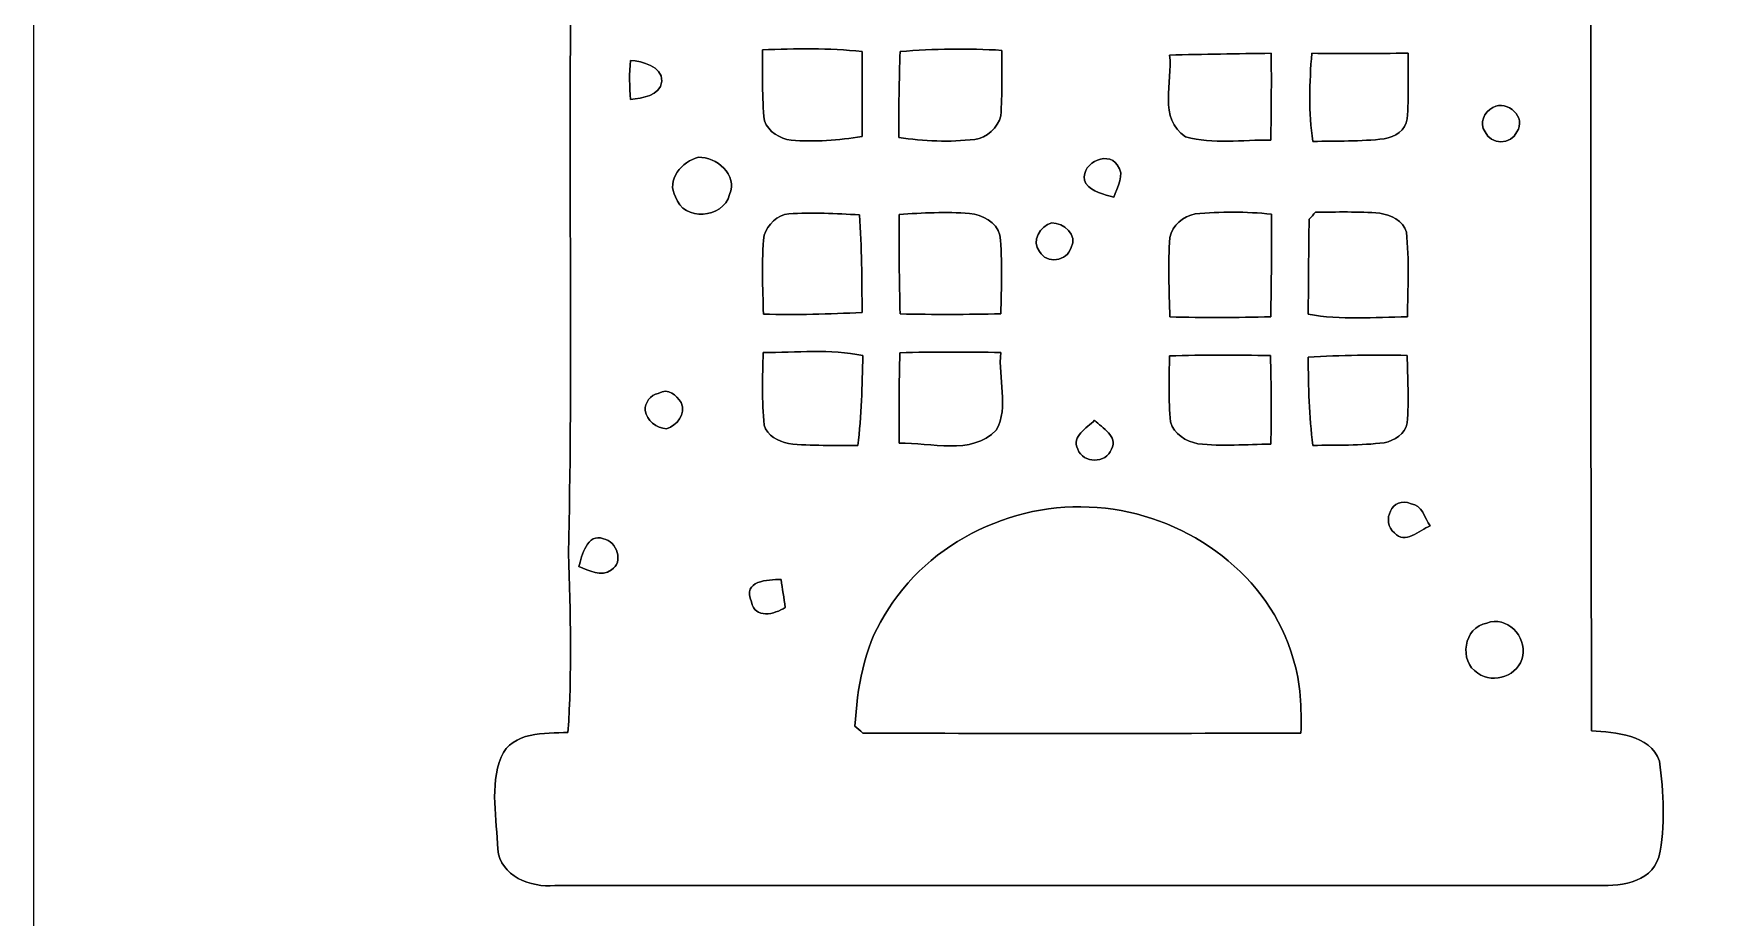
# Model space of a CAD drawing. Header units: centimetres. Extents: x -16.8 to 16.8, y -16.7 to 16.7.
# Drawn here: x -16.77 to 2.34, y -4.97 to 5.08 of the extents above; entities that cross this region are included whole.
import ezdxf

# ---------------------------------------------------------------- set-up
doc = ezdxf.new("R2010")
doc.units = ezdxf.units.CM
doc.header["$MEASUREMENT"] = 0
doc.layers.add('Layer 1', color=7, linetype='Continuous')

msp = doc.modelspace()

# ---------------------------------------------------------------- linework, layer by layer
at = {"layer": 'Layer 1', "color": 7}
for points, knots in [([(-16.77458, 16.66875), (-16.77458, 16.66875), (16.77458, 16.66875), (16.77458, 16.66875), (16.77458, 16.66875), (16.77458, 16.66875), (16.77458, -16.66875), (16.77458, -16.66875), (16.77458, -16.66875), (16.77458, -16.66875), (-16.77458, -16.66875), (-16.77458, -16.66875), (-16.77458, -16.66875), (-16.77458, -16.66875), (-16.77458, 16.66875), (-16.77458, 16.66875), (-16.77458, 16.66875), (-16.77458, 16.66875), (-16.77458, 16.66875), (-16.77458, 16.66875)], [0, 0, 0, 0, 0.16666667, 0.16666667, 0.16666667, 0.16666667, 0.33333333, 0.33333333, 0.33333333, 0.33333333, 0.5, 0.5, 0.5, 0.5, 0.66666667, 0.66666667, 0.66666667, 0.66666667, 1, 1, 1, 1]), ([(-5.19042, 15.84325), (-5.53473, 15.63441), (-5.80073, 15.32572), (-6.09918, 15.06044), (-6.09918, 15.06044), (-6.96278, 14.29032), (-7.77699, 13.46659), (-8.64553, 12.70176), (-8.64553, 12.70176), (-9.73384, 11.67342), (-10.8331, 10.65636), (-11.92636, 9.6333), (-11.92636, 9.6333), (-12.09216, 9.47949), (-12.26185, 9.31827), (-12.35569, 9.10907), (-12.35569, 9.10907), (-12.46223, 8.84132), (-12.37121, 8.52276), (-12.18283, 8.31356), (-12.18283, 8.31356), (-11.78243, 7.93221), (-11.19717, 8.1213), (-10.70257, 8.06909), (-10.70257, 8.06909), (-10.68352, 6.97301), (-10.66659, 5.87657), (-10.67153, 4.78014), (-10.67153, 4.78014), (-10.68246, 2.91112), (-10.64719, 1.0414), (-10.69305, -0.82691), (-10.69305, -0.82691), (-10.66765, -1.5053), (-10.65248, -2.18546), (-10.69799, -2.8635), (-10.69799, -2.8635), (-10.96716, -2.88114), (-11.32417, -2.84586), (-11.45963, -3.14537), (-11.45963, -3.14537), (-11.58946, -3.47345), (-11.50761, -3.85057), (-11.49526, -4.19312), (-11.49526, -4.19312), (-11.46951, -4.49615), (-11.11814, -4.63444), (-10.84933, -4.60481), (-10.84933, -4.60481), (-6.90915, -4.60234), (-2.96898, -4.60481), (0.9712, -4.6034), (0.9712, -4.6034), (1.23754, -4.61574), (1.60902, -4.59034), (1.70674, -4.28237), (1.70674, -4.28237), (1.78576, -3.92712), (1.76001, -3.54824), (1.7145, -3.19052), (1.7145, -3.19052), (1.60408, -2.88466), (1.21073, -2.8635), (0.94262, -2.84798), (0.94262, -2.84798), (0.93274, 0.79692), (0.92322, 4.44253), (0.94756, 8.08778), (0.94756, 8.08778), (1.33562, 8.08355), (1.72861, 8.02993), (2.11138, 8.122), (2.11138, 8.122), (2.47086, 8.23524), (2.69381, 8.63212), (2.61408, 8.9983), (2.61408, 8.9983), (2.59151, 9.20186), (2.4384, 9.35778), (2.30399, 9.49995), (2.30399, 9.49995), (1.55575, 10.19845), (0.79516, 10.88425), (0.05468, 11.59087), (0.05468, 11.59087), (-0.02223, 11.66848), (-0.12665, 11.7475), (-0.12277, 11.86886), (-0.12277, 11.86886), (-0.14288, 12.76315), (-0.10089, 13.65814), (-0.12982, 14.55208), (-0.12982, 14.55208), (-0.11218, 14.99729), (-0.50694, 15.44355), (-0.96873, 15.40051), (-0.96873, 15.40051), (-1.43545, 15.36065), (-2.05564, 15.55468), (-2.40418, 15.13981), (-2.40418, 15.13981), (-2.65571, 14.88087), (-2.62502, 14.49564), (-2.65818, 14.16579), (-2.65818, 14.16579), (-3.2572, 14.61805), (-3.76167, 15.18214), (-4.32717, 15.67392), (-4.32717, 15.67392), (-4.55013, 15.90111), (-4.89832, 15.95931), (-5.19042, 15.84325), (-5.19042, 15.84325), (-5.19042, 15.84325), (-5.19042, 15.84325), (-5.19042, 15.84325)], [0, 0, 0, 0, 0.03333333, 0.03333333, 0.03333333, 0.03333333, 0.06666667, 0.06666667, 0.06666667, 0.06666667, 0.1, 0.1, 0.1, 0.1, 0.13333333, 0.13333333, 0.13333333, 0.13333333, 0.16666667, 0.16666667, 0.16666667, 0.16666667, 0.2, 0.2, 0.2, 0.2, 0.23333333, 0.23333333, 0.23333333, 0.23333333, 0.26666667, 0.26666667, 0.26666667, 0.26666667, 0.3, 0.3, 0.3, 0.3, 0.33333333, 0.33333333, 0.33333333, 0.33333333, 0.36666667, 0.36666667, 0.36666667, 0.36666667, 0.4, 0.4, 0.4, 0.4, 0.43333333, 0.43333333, 0.43333333, 0.43333333, 0.46666667, 0.46666667, 0.46666667, 0.46666667, 0.5, 0.5, 0.5, 0.5, 0.53333333, 0.53333333, 0.53333333, 0.53333333, 0.56666667, 0.56666667, 0.56666667, 0.56666667, 0.6, 0.6, 0.6, 0.6, 0.63333333, 0.63333333, 0.63333333, 0.63333333, 0.66666667, 0.66666667, 0.66666667, 0.66666667, 0.7, 0.7, 0.7, 0.7, 0.73333333, 0.73333333, 0.73333333, 0.73333333, 0.76666667, 0.76666667, 0.76666667, 0.76666667, 0.8, 0.8, 0.8, 0.8, 0.83333333, 0.83333333, 0.83333333, 0.83333333, 0.86666667, 0.86666667, 0.86666667, 0.86666667, 0.9, 0.9, 0.9, 0.9, 0.93333333, 0.93333333, 0.93333333, 0.93333333, 1, 1, 1, 1]), ([(-9.9882, 4.77873), (-9.85308, 4.76462), (-9.62907, 4.72052), (-9.63048, 4.5406), (-9.63048, 4.5406), (-9.65094, 4.36845), (-9.85167, 4.3561), (-9.98538, 4.33211), (-9.98538, 4.33211), (-9.99949, 4.48063), (-10.0009, 4.63021), (-9.9882, 4.77873)], [0, 0, 0, 0, 0.25, 0.25, 0.25, 0.25, 0.5, 0.5, 0.5, 0.5, 1, 1, 1, 1]), ([(-8.48748, 4.89867), (-8.11001, 4.91173), (-7.73042, 4.9216), (-7.35436, 4.87821), (-7.35436, 4.87821), (-7.35295, 4.55612), (-7.3533, 4.23439), (-7.35401, 3.91195), (-7.35401, 3.91195), (-7.62071, 3.87068), (-7.89234, 3.84845), (-8.16187, 3.87068), (-8.16187, 3.87068), (-8.28887, 3.88832), (-8.41798, 3.96628), (-8.46455, 4.09011), (-8.46455, 4.09011), (-8.49277, 4.35892), (-8.48642, 4.62915), (-8.48748, 4.89867)], [0, 0, 0, 0, 0.16666667, 0.16666667, 0.16666667, 0.16666667, 0.33333333, 0.33333333, 0.33333333, 0.33333333, 0.5, 0.5, 0.5, 0.5, 0.66666667, 0.66666667, 0.66666667, 0.66666667, 1, 1, 1, 1]), ([(-6.92079, 4.87962), (-6.53627, 4.91102), (-6.14962, 4.91561), (-5.76404, 4.89268), (-5.76404, 4.89268), (-5.76545, 4.64467), (-5.75698, 4.39561), (-5.77638, 4.14796), (-5.77638, 4.14796), (-5.80884, 4.01249), (-5.93266, 3.89855), (-6.07166, 3.88056), (-6.07166, 3.88056), (-6.35882, 3.84528), (-6.65127, 3.85974), (-6.93702, 3.90278), (-6.93702, 3.90278), (-6.93596, 4.22875), (-6.93279, 4.55436), (-6.92079, 4.87962)], [0, 0, 0, 0, 0.16666667, 0.16666667, 0.16666667, 0.16666667, 0.33333333, 0.33333333, 0.33333333, 0.33333333, 0.5, 0.5, 0.5, 0.5, 0.66666667, 0.66666667, 0.66666667, 0.66666667, 1, 1, 1, 1]), ([(-3.85657, 4.83905), (-3.47169, 4.84787), (-3.0861, 4.85458), (-2.70087, 4.85916), (-2.70087, 4.85916), (-2.69875, 4.53037), (-2.69875, 4.20088), (-2.70686, 3.87174), (-2.70686, 3.87174), (-3.0286, 3.87632), (-3.36056, 3.82058), (-3.67489, 3.91089), (-3.67489, 3.91089), (-3.99239, 4.10951), (-3.8167, 4.53743), (-3.85657, 4.83905)], [0, 0, 0, 0, 0.2, 0.2, 0.2, 0.2, 0.4, 0.4, 0.4, 0.4, 0.6, 0.6, 0.6, 0.6, 1, 1, 1, 1]), ([(-2.24014, 4.85881), (-1.87501, 4.85775), (-1.50918, 4.85422), (-1.14371, 4.86163), (-1.14371, 4.86163), (-1.14441, 4.61222), (-1.13559, 4.3621), (-1.15499, 4.11268), (-1.15499, 4.11268), (-1.17263, 3.98462), (-1.29611, 3.90419), (-1.41605, 3.88691), (-1.41605, 3.88691), (-1.68487, 3.85516), (-1.95615, 3.86151), (-2.22638, 3.85692), (-2.22638, 3.85692), (-2.27859, 4.18712), (-2.26589, 4.52649), (-2.24014, 4.85881)], [0, 0, 0, 0, 0.16666667, 0.16666667, 0.16666667, 0.16666667, 0.33333333, 0.33333333, 0.33333333, 0.33333333, 0.5, 0.5, 0.5, 0.5, 0.66666667, 0.66666667, 0.66666667, 0.66666667, 1, 1, 1, 1]), ([(-0.18062, 4.24321), (-0.01094, 4.33317), (0.20638, 4.12679), (0.09137, 3.96699), (0.09137, 3.96699), (0.03422, 3.81353), (-0.21131, 3.81564), (-0.26811, 3.96663), (-0.26811, 3.96663), (-0.34008, 4.06612), (-0.2794, 4.19135), (-0.18062, 4.24321)], [0, 0, 0, 0, 0.25, 0.25, 0.25, 0.25, 0.5, 0.5, 0.5, 0.5, 1, 1, 1, 1]), ([(-9.2142, 3.677), (-9.01136, 3.68441), (-8.76547, 3.47698), (-8.85966, 3.25155), (-8.85966, 3.25155), (-8.93621, 2.97744), (-9.38318, 2.94181), (-9.4742, 3.22615), (-9.4742, 3.22615), (-9.58815, 3.41559), (-9.398, 3.63432), (-9.2142, 3.677)], [0, 0, 0, 0, 0.25, 0.25, 0.25, 0.25, 0.5, 0.5, 0.5, 0.5, 1, 1, 1, 1]), ([(-4.81048, 3.37855), (-4.90467, 3.5874), (-4.56777, 3.7659), (-4.45135, 3.58987), (-4.45135, 3.58987), (-4.35681, 3.47768), (-4.45841, 3.33728), (-4.49121, 3.22121), (-4.49121, 3.22121), (-4.60163, 3.25826), (-4.73463, 3.27978), (-4.81048, 3.37855)], [0, 0, 0, 0, 0.25, 0.25, 0.25, 0.25, 0.5, 0.5, 0.5, 0.5, 1, 1, 1, 1]), ([(-6.93279, 3.02648), (-6.66644, 3.04306), (-6.39868, 3.05999), (-6.13198, 3.03777), (-6.13198, 3.03777), (-5.98699, 3.02225), (-5.82295, 2.94428), (-5.78556, 2.79047), (-5.78556, 2.79047), (-5.75486, 2.49414), (-5.76968, 2.19498), (-5.77603, 1.89724), (-5.77603, 1.89724), (-6.15774, 1.88771), (-6.53944, 1.88701), (-6.92079, 1.89548), (-6.92079, 1.89548), (-6.93173, 2.27259), (-6.93314, 2.64971), (-6.93279, 3.02648)], [0, 0, 0, 0, 0.16666667, 0.16666667, 0.16666667, 0.16666667, 0.33333333, 0.33333333, 0.33333333, 0.33333333, 0.5, 0.5, 0.5, 0.5, 0.66666667, 0.66666667, 0.66666667, 0.66666667, 1, 1, 1, 1]), ([(-3.56553, 3.03212), (-3.27801, 3.06176), (-2.98662, 3.05823), (-2.69875, 3.03036), (-2.69875, 3.03036), (-2.69804, 2.64125), (-2.69769, 2.25178), (-2.70686, 1.86231), (-2.70686, 1.86231), (-3.08928, 1.85244), (-3.47169, 1.85173), (-3.85374, 1.8602), (-3.85374, 1.8602), (-3.86256, 2.16182), (-3.87562, 2.46415), (-3.85304, 2.76507), (-3.85304, 2.76507), (-3.82976, 2.90407), (-3.69746, 3.00355), (-3.56553, 3.03212)], [0, 0, 0, 0, 0.16666667, 0.16666667, 0.16666667, 0.16666667, 0.33333333, 0.33333333, 0.33333333, 0.33333333, 0.5, 0.5, 0.5, 0.5, 0.66666667, 0.66666667, 0.66666667, 0.66666667, 1, 1, 1, 1]), ([(-2.19639, 3.05259), (-1.95368, 3.05329), (-1.71027, 3.06035), (-1.46756, 3.0413), (-1.46756, 3.0413), (-1.34479, 3.01978), (-1.20015, 2.95698), (-1.16311, 2.82646), (-1.16311, 2.82646), (-1.13242, 2.50578), (-1.14547, 2.18299), (-1.15323, 1.86126), (-1.15323, 1.86126), (-1.52823, 1.8609), (-1.90994, 1.81857), (-2.28, 1.89336), (-2.28, 1.89336), (-2.27824, 2.25284), (-2.27577, 2.61232), (-2.26942, 2.97145), (-2.26942, 2.97145), (-2.24543, 2.99861), (-2.22074, 3.02577), (-2.19639, 3.05259)], [0, 0, 0, 0, 0.14285714, 0.14285714, 0.14285714, 0.14285714, 0.28571429, 0.28571429, 0.28571429, 0.28571429, 0.42857143, 0.42857143, 0.42857143, 0.42857143, 0.57142857, 0.57142857, 0.57142857, 0.57142857, 0.71428571, 0.71428571, 0.71428571, 0.71428571, 1, 1, 1, 1]), ([(-8.18833, 3.03389), (-7.92021, 3.05012), (-7.65104, 3.03636), (-7.38293, 3.0226), (-7.38293, 3.0226), (-7.35859, 2.65359), (-7.35401, 2.28318), (-7.35401, 1.91311), (-7.35401, 1.91311), (-7.7276, 1.89089), (-8.10189, 1.88348), (-8.47584, 1.89301), (-8.47584, 1.89301), (-8.48289, 2.19251), (-8.49771, 2.49273), (-8.46808, 2.79118), (-8.46808, 2.79118), (-8.42539, 2.90971), (-8.32026, 3.02472), (-8.18833, 3.03389)], [0, 0, 0, 0, 0.16666667, 0.16666667, 0.16666667, 0.16666667, 0.33333333, 0.33333333, 0.33333333, 0.33333333, 0.5, 0.5, 0.5, 0.5, 0.66666667, 0.66666667, 0.66666667, 0.66666667, 1, 1, 1, 1]), ([(-5.19677, 2.92947), (-5.0613, 2.93299), (-4.89726, 2.79259), (-4.97664, 2.65042), (-4.97664, 2.65042), (-5.01897, 2.49379), (-5.26062, 2.45921), (-5.33471, 2.60385), (-5.33471, 2.60385), (-5.43348, 2.72239), (-5.32977, 2.89736), (-5.19677, 2.92947)], [0, 0, 0, 0, 0.25, 0.25, 0.25, 0.25, 0.5, 0.5, 0.5, 0.5, 1, 1, 1, 1]), ([(-8.47866, 1.45521), (-8.10154, 1.45486), (-7.71596, 1.4986), (-7.34342, 1.42134), (-7.34342, 1.42134), (-7.35365, 1.07985), (-7.35894, 0.73695), (-7.40269, 0.39758), (-7.40269, 0.39758), (-7.66551, 0.40464), (-7.93009, 0.39088), (-8.19115, 0.42086), (-8.19115, 0.42086), (-8.30368, 0.44873), (-8.43562, 0.50871), (-8.46773, 0.63077), (-8.46773, 0.63077), (-8.49383, 0.90487), (-8.48642, 1.18039), (-8.47866, 1.45521)], [0, 0, 0, 0, 0.16666667, 0.16666667, 0.16666667, 0.16666667, 0.33333333, 0.33333333, 0.33333333, 0.33333333, 0.5, 0.5, 0.5, 0.5, 0.66666667, 0.66666667, 0.66666667, 0.66666667, 1, 1, 1, 1]), ([(-6.92432, 1.4538), (-6.54191, 1.46403), (-6.15915, 1.46473), (-5.77638, 1.45591), (-5.77638, 1.45591), (-5.80849, 1.17052), (-5.68043, 0.83503), (-5.82824, 0.57221), (-5.82824, 0.57221), (-6.11293, 0.28222), (-6.56872, 0.43321), (-6.93208, 0.42686), (-6.93208, 0.42686), (-6.93244, 0.76941), (-6.93385, 1.1116), (-6.92432, 1.4538)], [0, 0, 0, 0, 0.2, 0.2, 0.2, 0.2, 0.4, 0.4, 0.4, 0.4, 0.6, 0.6, 0.6, 0.6, 1, 1, 1, 1]), ([(-3.85727, 1.41852), (-3.47486, 1.42875), (-3.09174, 1.42946), (-2.70898, 1.42064), (-2.70898, 1.42064), (-2.70051, 1.0855), (-2.69875, 0.75001), (-2.70581, 0.41451), (-2.70581, 0.41451), (-2.98168, 0.41346), (-3.26002, 0.38453), (-3.53413, 0.4191), (-3.53413, 0.4191), (-3.66677, 0.44662), (-3.81106, 0.52564), (-3.84493, 0.66675), (-3.84493, 0.66675), (-3.87068, 0.91687), (-3.86151, 1.1684), (-3.85727, 1.41852)], [0, 0, 0, 0, 0.16666667, 0.16666667, 0.16666667, 0.16666667, 0.33333333, 0.33333333, 0.33333333, 0.33333333, 0.5, 0.5, 0.5, 0.5, 0.66666667, 0.66666667, 0.66666667, 0.66666667, 1, 1, 1, 1]), ([(-2.28283, 1.4037), (-1.90747, 1.42522), (-1.53106, 1.43298), (-1.15499, 1.42311), (-1.15499, 1.42311), (-1.149, 1.16734), (-1.13489, 0.91087), (-1.15358, 0.65546), (-1.15358, 0.65546), (-1.17581, 0.53058), (-1.3014, 0.45579), (-1.41605, 0.43039), (-1.41605, 0.43039), (-1.68487, 0.39688), (-1.95651, 0.40464), (-2.22638, 0.3997), (-2.22638, 0.3997), (-2.2733, 0.73201), (-2.27506, 1.06892), (-2.28283, 1.4037)], [0, 0, 0, 0, 0.16666667, 0.16666667, 0.16666667, 0.16666667, 0.33333333, 0.33333333, 0.33333333, 0.33333333, 0.5, 0.5, 0.5, 0.5, 0.66666667, 0.66666667, 0.66666667, 0.66666667, 1, 1, 1, 1]), ([(-9.67105, 0.99201), (-9.55393, 1.0608), (-9.46644, 0.96732), (-9.41105, 0.88618), (-9.41105, 0.88618), (-9.35602, 0.75318), (-9.45762, 0.62406), (-9.57756, 0.5902), (-9.57756, 0.5902), (-9.69257, 0.59725), (-9.80299, 0.68016), (-9.82098, 0.79692), (-9.82098, 0.79692), (-9.82663, 0.88653), (-9.75924, 0.97473), (-9.67105, 0.99201)], [0, 0, 0, 0, 0.2, 0.2, 0.2, 0.2, 0.4, 0.4, 0.4, 0.4, 0.6, 0.6, 0.6, 0.6, 1, 1, 1, 1]), ([(-4.90185, 0.35666), (-4.9784, 0.50553), (-4.79531, 0.5969), (-4.70958, 0.6858), (-4.70958, 0.6858), (-4.62386, 0.5969), (-4.44077, 0.50553), (-4.51732, 0.35666), (-4.51732, 0.35666), (-4.5787, 0.19085), (-4.84046, 0.19085), (-4.90185, 0.35666)], [0, 0, 0, 0, 0.25, 0.25, 0.25, 0.25, 0.5, 0.5, 0.5, 0.5, 1, 1, 1, 1]), ([(-1.29999, -0.59514), (-1.45486, -0.47096), (-1.32927, -0.16545), (-1.1109, -0.26494), (-1.1109, -0.26494), (-0.98637, -0.2734), (-0.95497, -0.42933), (-0.89464, -0.51611), (-0.89464, -0.51611), (-1.01565, -0.55986), (-1.1811, -0.73484), (-1.29999, -0.59514)], [0, 0, 0, 0, 0.25, 0.25, 0.25, 0.25, 0.5, 0.5, 0.5, 0.5, 1, 1, 1, 1]), ([(-7.10212, -1.53811), (-6.60153, -0.67839), (-5.5693, -0.19826), (-4.58717, -0.31574), (-4.58717, -0.31574), (-3.63326, -0.41839), (-2.71251, -1.08162), (-2.45322, -2.02847), (-2.45322, -2.02847), (-2.35973, -2.30011), (-2.35761, -2.58939), (-2.36291, -2.87338), (-2.36291, -2.87338), (-4.02414, -2.87479), (-5.68537, -2.87937), (-7.3466, -2.87091), (-7.3466, -2.87091), (-7.37623, -2.8448), (-7.40586, -2.81905), (-7.43514, -2.79365), (-7.43514, -2.79365), (-7.40763, -2.35973), (-7.33813, -1.9117), (-7.10212, -1.53811)], [0, 0, 0, 0, 0.14285714, 0.14285714, 0.14285714, 0.14285714, 0.28571429, 0.28571429, 0.28571429, 0.28571429, 0.42857143, 0.42857143, 0.42857143, 0.42857143, 0.57142857, 0.57142857, 0.57142857, 0.57142857, 0.71428571, 0.71428571, 0.71428571, 0.71428571, 1, 1, 1, 1]), ([(-10.57275, -0.97684), (-10.54453, -0.85937), (-10.47962, -0.58949), (-10.29511, -0.66287), (-10.29511, -0.66287), (-10.13848, -0.69109), (-10.06263, -0.92851), (-10.20445, -1.01529), (-10.20445, -1.01529), (-10.32051, -1.10278), (-10.45845, -1.02129), (-10.57275, -0.97684)], [0, 0, 0, 0, 0.25, 0.25, 0.25, 0.25, 0.5, 0.5, 0.5, 0.5, 1, 1, 1, 1]), ([(-8.61166, -1.38042), (-8.71749, -1.13312), (-8.42751, -1.12713), (-8.27476, -1.12571), (-8.27476, -1.12571), (-8.25818, -1.23155), (-8.24371, -1.33597), (-8.22713, -1.44357), (-8.22713, -1.44357), (-8.34954, -1.52224), (-8.5725, -1.57798), (-8.61166, -1.38042)], [0, 0, 0, 0, 0.25, 0.25, 0.25, 0.25, 0.5, 0.5, 0.5, 0.5, 1, 1, 1, 1]), ([(-0.24941, -1.62101), (-0.02187, -1.53353), (0.20249, -1.77094), (0.16051, -1.9939), (0.16051, -1.9939), (0.11536, -2.21686), (-0.16969, -2.32198), (-0.35313, -2.18969), (-0.35313, -2.18969), (-0.57256, -2.05564), (-0.51118, -1.66299), (-0.24941, -1.62101)], [0, 0, 0, 0, 0.25, 0.25, 0.25, 0.25, 0.5, 0.5, 0.5, 0.5, 1, 1, 1, 1])]:
    msp.add_open_spline(points, degree=3, knots=knots, dxfattribs=at)
at = {"layer": 'Layer 1', "color": 49}
for points, knots in [([(-5.19042, 15.84325), (-4.89832, 15.95931), (-4.55013, 15.90111), (-4.32717, 15.67392), (-4.32717, 15.67392), (-3.76167, 15.18214), (-3.2572, 14.61805), (-2.65818, 14.16579), (-2.65818, 14.16579), (-2.62502, 14.49564), (-2.65571, 14.88087), (-2.40418, 15.13981), (-2.40418, 15.13981), (-2.05564, 15.55468), (-1.43545, 15.36065), (-0.96873, 15.40051), (-0.96873, 15.40051), (-0.50694, 15.44355), (-0.11218, 14.99729), (-0.12982, 14.55208), (-0.12982, 14.55208), (-0.10089, 13.65814), (-0.14288, 12.76315), (-0.12277, 11.86886), (-0.12277, 11.86886), (-0.12665, 11.7475), (-0.02223, 11.66848), (0.05468, 11.59087), (0.05468, 11.59087), (0.79516, 10.88425), (1.55575, 10.19845), (2.30399, 9.49995), (2.30399, 9.49995), (2.4384, 9.35778), (2.59151, 9.20186), (2.61408, 8.9983), (2.61408, 8.9983), (2.69381, 8.63212), (2.47086, 8.23524), (2.11138, 8.122), (2.11138, 8.122), (1.72861, 8.02993), (1.33562, 8.08355), (0.94756, 8.08778), (0.94756, 8.08778), (0.92322, 4.44253), (0.93274, 0.79692), (0.94262, -2.84798), (0.94262, -2.84798), (1.21073, -2.8635), (1.60408, -2.88466), (1.7145, -3.19052), (1.7145, -3.19052), (1.76001, -3.54824), (1.78576, -3.92712), (1.70674, -4.28237), (1.70674, -4.28237), (1.60902, -4.59034), (1.23754, -4.61574), (0.9712, -4.6034), (0.9712, -4.6034), (-2.96898, -4.60481), (-6.90915, -4.60234), (-10.84933, -4.60481), (-10.84933, -4.60481), (-11.11814, -4.63444), (-11.46951, -4.49615), (-11.49526, -4.19312), (-11.49526, -4.19312), (-11.50761, -3.85057), (-11.58946, -3.47345), (-11.45963, -3.14537), (-11.45963, -3.14537), (-11.32417, -2.84586), (-10.96716, -2.88114), (-10.69799, -2.8635), (-10.69799, -2.8635), (-10.65248, -2.18546), (-10.66765, -1.5053), (-10.69305, -0.82691), (-10.69305, -0.82691), (-10.64719, 1.0414), (-10.68246, 2.91112), (-10.67153, 4.78014), (-10.67153, 4.78014), (-10.66659, 5.87657), (-10.68352, 6.97301), (-10.70257, 8.06909), (-10.70257, 8.06909), (-11.19717, 8.1213), (-11.78243, 7.93221), (-12.18283, 8.31356), (-12.18283, 8.31356), (-12.37121, 8.52276), (-12.46223, 8.84132), (-12.35569, 9.10907), (-12.35569, 9.10907), (-12.26185, 9.31827), (-12.09216, 9.47949), (-11.92636, 9.6333), (-11.92636, 9.6333), (-10.8331, 10.65636), (-9.73384, 11.67342), (-8.64553, 12.70176), (-8.64553, 12.70176), (-7.77699, 13.46659), (-6.96278, 14.29032), (-6.09918, 15.06044), (-6.09918, 15.06044), (-5.80073, 15.32572), (-5.53473, 15.63441), (-5.19042, 15.84325), (-5.19042, 15.84325), (-5.19042, 15.84325), (-5.19042, 15.84325), (-5.19042, 15.84325)], [0, 0, 0, 0, 0.03333333, 0.03333333, 0.03333333, 0.03333333, 0.06666667, 0.06666667, 0.06666667, 0.06666667, 0.1, 0.1, 0.1, 0.1, 0.13333333, 0.13333333, 0.13333333, 0.13333333, 0.16666667, 0.16666667, 0.16666667, 0.16666667, 0.2, 0.2, 0.2, 0.2, 0.23333333, 0.23333333, 0.23333333, 0.23333333, 0.26666667, 0.26666667, 0.26666667, 0.26666667, 0.3, 0.3, 0.3, 0.3, 0.33333333, 0.33333333, 0.33333333, 0.33333333, 0.36666667, 0.36666667, 0.36666667, 0.36666667, 0.4, 0.4, 0.4, 0.4, 0.43333333, 0.43333333, 0.43333333, 0.43333333, 0.46666667, 0.46666667, 0.46666667, 0.46666667, 0.5, 0.5, 0.5, 0.5, 0.53333333, 0.53333333, 0.53333333, 0.53333333, 0.56666667, 0.56666667, 0.56666667, 0.56666667, 0.6, 0.6, 0.6, 0.6, 0.63333333, 0.63333333, 0.63333333, 0.63333333, 0.66666667, 0.66666667, 0.66666667, 0.66666667, 0.7, 0.7, 0.7, 0.7, 0.73333333, 0.73333333, 0.73333333, 0.73333333, 0.76666667, 0.76666667, 0.76666667, 0.76666667, 0.8, 0.8, 0.8, 0.8, 0.83333333, 0.83333333, 0.83333333, 0.83333333, 0.86666667, 0.86666667, 0.86666667, 0.86666667, 0.9, 0.9, 0.9, 0.9, 0.93333333, 0.93333333, 0.93333333, 0.93333333, 1, 1, 1, 1]), ([(-9.9882, 4.77873), (-10.0009, 4.63021), (-9.99949, 4.48063), (-9.98538, 4.33211), (-9.98538, 4.33211), (-9.85167, 4.3561), (-9.65094, 4.36845), (-9.63048, 4.5406), (-9.63048, 4.5406), (-9.62907, 4.72052), (-9.85308, 4.76462), (-9.9882, 4.77873), (-9.9882, 4.77873), (-9.9882, 4.77873), (-9.9882, 4.77873), (-9.9882, 4.77873)], [0, 0, 0, 0, 0.2, 0.2, 0.2, 0.2, 0.4, 0.4, 0.4, 0.4, 0.6, 0.6, 0.6, 0.6, 1, 1, 1, 1]), ([(-8.48748, 4.89867), (-8.48642, 4.62915), (-8.49277, 4.35892), (-8.46455, 4.09011), (-8.46455, 4.09011), (-8.41798, 3.96628), (-8.28887, 3.88832), (-8.16187, 3.87068), (-8.16187, 3.87068), (-7.89234, 3.84845), (-7.62071, 3.87068), (-7.35401, 3.91195), (-7.35401, 3.91195), (-7.3533, 4.23439), (-7.35295, 4.55612), (-7.35436, 4.87821), (-7.35436, 4.87821), (-7.73042, 4.9216), (-8.11001, 4.91173), (-8.48748, 4.89867), (-8.48748, 4.89867), (-8.48748, 4.89867), (-8.48748, 4.89867), (-8.48748, 4.89867)], [0, 0, 0, 0, 0.14285714, 0.14285714, 0.14285714, 0.14285714, 0.28571429, 0.28571429, 0.28571429, 0.28571429, 0.42857143, 0.42857143, 0.42857143, 0.42857143, 0.57142857, 0.57142857, 0.57142857, 0.57142857, 0.71428571, 0.71428571, 0.71428571, 0.71428571, 1, 1, 1, 1]), ([(-6.92079, 4.87962), (-6.93279, 4.55436), (-6.93596, 4.22875), (-6.93702, 3.90278), (-6.93702, 3.90278), (-6.65127, 3.85974), (-6.35882, 3.84528), (-6.07166, 3.88056), (-6.07166, 3.88056), (-5.93266, 3.89855), (-5.80884, 4.01249), (-5.77638, 4.14796), (-5.77638, 4.14796), (-5.75698, 4.39561), (-5.76545, 4.64467), (-5.76404, 4.89268), (-5.76404, 4.89268), (-6.14962, 4.91561), (-6.53627, 4.91102), (-6.92079, 4.87962), (-6.92079, 4.87962), (-6.92079, 4.87962), (-6.92079, 4.87962), (-6.92079, 4.87962)], [0, 0, 0, 0, 0.14285714, 0.14285714, 0.14285714, 0.14285714, 0.28571429, 0.28571429, 0.28571429, 0.28571429, 0.42857143, 0.42857143, 0.42857143, 0.42857143, 0.57142857, 0.57142857, 0.57142857, 0.57142857, 0.71428571, 0.71428571, 0.71428571, 0.71428571, 1, 1, 1, 1]), ([(-3.85657, 4.83905), (-3.8167, 4.53743), (-3.99239, 4.10951), (-3.67489, 3.91089), (-3.67489, 3.91089), (-3.36056, 3.82058), (-3.0286, 3.87632), (-2.70686, 3.87174), (-2.70686, 3.87174), (-2.69875, 4.20088), (-2.69875, 4.53037), (-2.70087, 4.85916), (-2.70087, 4.85916), (-3.0861, 4.85458), (-3.47169, 4.84787), (-3.85657, 4.83905), (-3.85657, 4.83905), (-3.85657, 4.83905), (-3.85657, 4.83905), (-3.85657, 4.83905)], [0, 0, 0, 0, 0.16666667, 0.16666667, 0.16666667, 0.16666667, 0.33333333, 0.33333333, 0.33333333, 0.33333333, 0.5, 0.5, 0.5, 0.5, 0.66666667, 0.66666667, 0.66666667, 0.66666667, 1, 1, 1, 1]), ([(-2.24014, 4.85881), (-2.26589, 4.52649), (-2.27859, 4.18712), (-2.22638, 3.85692), (-2.22638, 3.85692), (-1.95615, 3.86151), (-1.68487, 3.85516), (-1.41605, 3.88691), (-1.41605, 3.88691), (-1.29611, 3.90419), (-1.17263, 3.98462), (-1.15499, 4.11268), (-1.15499, 4.11268), (-1.13559, 4.3621), (-1.14441, 4.61222), (-1.14371, 4.86163), (-1.14371, 4.86163), (-1.50918, 4.85422), (-1.87501, 4.85775), (-2.24014, 4.85881), (-2.24014, 4.85881), (-2.24014, 4.85881), (-2.24014, 4.85881), (-2.24014, 4.85881)], [0, 0, 0, 0, 0.14285714, 0.14285714, 0.14285714, 0.14285714, 0.28571429, 0.28571429, 0.28571429, 0.28571429, 0.42857143, 0.42857143, 0.42857143, 0.42857143, 0.57142857, 0.57142857, 0.57142857, 0.57142857, 0.71428571, 0.71428571, 0.71428571, 0.71428571, 1, 1, 1, 1]), ([(-0.18062, 4.24321), (-0.2794, 4.19135), (-0.34008, 4.06612), (-0.26811, 3.96663), (-0.26811, 3.96663), (-0.21131, 3.81564), (0.03422, 3.81353), (0.09137, 3.96699), (0.09137, 3.96699), (0.20638, 4.12679), (-0.01094, 4.33317), (-0.18062, 4.24321), (-0.18062, 4.24321), (-0.18062, 4.24321), (-0.18062, 4.24321), (-0.18062, 4.24321)], [0, 0, 0, 0, 0.2, 0.2, 0.2, 0.2, 0.4, 0.4, 0.4, 0.4, 0.6, 0.6, 0.6, 0.6, 1, 1, 1, 1]), ([(-9.2142, 3.677), (-9.398, 3.63432), (-9.58815, 3.41559), (-9.4742, 3.22615), (-9.4742, 3.22615), (-9.38318, 2.94181), (-8.93621, 2.97744), (-8.85966, 3.25155), (-8.85966, 3.25155), (-8.76547, 3.47698), (-9.01136, 3.68441), (-9.2142, 3.677), (-9.2142, 3.677), (-9.2142, 3.677), (-9.2142, 3.677), (-9.2142, 3.677)], [0, 0, 0, 0, 0.2, 0.2, 0.2, 0.2, 0.4, 0.4, 0.4, 0.4, 0.6, 0.6, 0.6, 0.6, 1, 1, 1, 1]), ([(-4.81048, 3.37855), (-4.73463, 3.27978), (-4.60163, 3.25826), (-4.49121, 3.22121), (-4.49121, 3.22121), (-4.45841, 3.33728), (-4.35681, 3.47768), (-4.45135, 3.58987), (-4.45135, 3.58987), (-4.56777, 3.7659), (-4.90467, 3.5874), (-4.81048, 3.37855), (-4.81048, 3.37855), (-4.81048, 3.37855), (-4.81048, 3.37855), (-4.81048, 3.37855)], [0, 0, 0, 0, 0.2, 0.2, 0.2, 0.2, 0.4, 0.4, 0.4, 0.4, 0.6, 0.6, 0.6, 0.6, 1, 1, 1, 1]), ([(-6.93279, 3.02648), (-6.93314, 2.64971), (-6.93173, 2.27259), (-6.92079, 1.89548), (-6.92079, 1.89548), (-6.53944, 1.88701), (-6.15774, 1.88771), (-5.77603, 1.89724), (-5.77603, 1.89724), (-5.76968, 2.19498), (-5.75486, 2.49414), (-5.78556, 2.79047), (-5.78556, 2.79047), (-5.82295, 2.94428), (-5.98699, 3.02225), (-6.13198, 3.03777), (-6.13198, 3.03777), (-6.39868, 3.05999), (-6.66644, 3.04306), (-6.93279, 3.02648), (-6.93279, 3.02648), (-6.93279, 3.02648), (-6.93279, 3.02648), (-6.93279, 3.02648)], [0, 0, 0, 0, 0.14285714, 0.14285714, 0.14285714, 0.14285714, 0.28571429, 0.28571429, 0.28571429, 0.28571429, 0.42857143, 0.42857143, 0.42857143, 0.42857143, 0.57142857, 0.57142857, 0.57142857, 0.57142857, 0.71428571, 0.71428571, 0.71428571, 0.71428571, 1, 1, 1, 1]), ([(-3.56553, 3.03212), (-3.69746, 3.00355), (-3.82976, 2.90407), (-3.85304, 2.76507), (-3.85304, 2.76507), (-3.87562, 2.46415), (-3.86256, 2.16182), (-3.85374, 1.8602), (-3.85374, 1.8602), (-3.47169, 1.85173), (-3.08928, 1.85244), (-2.70686, 1.86231), (-2.70686, 1.86231), (-2.69769, 2.25178), (-2.69804, 2.64125), (-2.69875, 3.03036), (-2.69875, 3.03036), (-2.98662, 3.05823), (-3.27801, 3.06176), (-3.56553, 3.03212), (-3.56553, 3.03212), (-3.56553, 3.03212), (-3.56553, 3.03212), (-3.56553, 3.03212)], [0, 0, 0, 0, 0.14285714, 0.14285714, 0.14285714, 0.14285714, 0.28571429, 0.28571429, 0.28571429, 0.28571429, 0.42857143, 0.42857143, 0.42857143, 0.42857143, 0.57142857, 0.57142857, 0.57142857, 0.57142857, 0.71428571, 0.71428571, 0.71428571, 0.71428571, 1, 1, 1, 1]), ([(-2.19639, 3.05259), (-2.22074, 3.02577), (-2.24543, 2.99861), (-2.26942, 2.97145), (-2.26942, 2.97145), (-2.27577, 2.61232), (-2.27824, 2.25284), (-2.28, 1.89336), (-2.28, 1.89336), (-1.90994, 1.81857), (-1.52823, 1.8609), (-1.15323, 1.86126), (-1.15323, 1.86126), (-1.14547, 2.18299), (-1.13242, 2.50578), (-1.16311, 2.82646), (-1.16311, 2.82646), (-1.20015, 2.95698), (-1.34479, 3.01978), (-1.46756, 3.0413), (-1.46756, 3.0413), (-1.71027, 3.06035), (-1.95368, 3.05329), (-2.19639, 3.05259), (-2.19639, 3.05259), (-2.19639, 3.05259), (-2.19639, 3.05259), (-2.19639, 3.05259)], [0, 0, 0, 0, 0.125, 0.125, 0.125, 0.125, 0.25, 0.25, 0.25, 0.25, 0.375, 0.375, 0.375, 0.375, 0.5, 0.5, 0.5, 0.5, 0.625, 0.625, 0.625, 0.625, 0.75, 0.75, 0.75, 0.75, 1, 1, 1, 1]), ([(-8.18833, 3.03389), (-8.32026, 3.02472), (-8.42539, 2.90971), (-8.46808, 2.79118), (-8.46808, 2.79118), (-8.49771, 2.49273), (-8.48289, 2.19251), (-8.47584, 1.89301), (-8.47584, 1.89301), (-8.10189, 1.88348), (-7.7276, 1.89089), (-7.35401, 1.91311), (-7.35401, 1.91311), (-7.35401, 2.28318), (-7.35859, 2.65359), (-7.38293, 3.0226), (-7.38293, 3.0226), (-7.65104, 3.03636), (-7.92021, 3.05012), (-8.18833, 3.03389), (-8.18833, 3.03389), (-8.18833, 3.03389), (-8.18833, 3.03389), (-8.18833, 3.03389)], [0, 0, 0, 0, 0.14285714, 0.14285714, 0.14285714, 0.14285714, 0.28571429, 0.28571429, 0.28571429, 0.28571429, 0.42857143, 0.42857143, 0.42857143, 0.42857143, 0.57142857, 0.57142857, 0.57142857, 0.57142857, 0.71428571, 0.71428571, 0.71428571, 0.71428571, 1, 1, 1, 1]), ([(-5.19677, 2.92947), (-5.32977, 2.89736), (-5.43348, 2.72239), (-5.33471, 2.60385), (-5.33471, 2.60385), (-5.26062, 2.45921), (-5.01897, 2.49379), (-4.97664, 2.65042), (-4.97664, 2.65042), (-4.89726, 2.79259), (-5.0613, 2.93299), (-5.19677, 2.92947), (-5.19677, 2.92947), (-5.19677, 2.92947), (-5.19677, 2.92947), (-5.19677, 2.92947)], [0, 0, 0, 0, 0.2, 0.2, 0.2, 0.2, 0.4, 0.4, 0.4, 0.4, 0.6, 0.6, 0.6, 0.6, 1, 1, 1, 1]), ([(-8.47866, 1.45521), (-8.48642, 1.18039), (-8.49383, 0.90487), (-8.46773, 0.63077), (-8.46773, 0.63077), (-8.43562, 0.50871), (-8.30368, 0.44873), (-8.19115, 0.42086), (-8.19115, 0.42086), (-7.93009, 0.39088), (-7.66551, 0.40464), (-7.40269, 0.39758), (-7.40269, 0.39758), (-7.35894, 0.73695), (-7.35365, 1.07985), (-7.34342, 1.42134), (-7.34342, 1.42134), (-7.71596, 1.4986), (-8.10154, 1.45486), (-8.47866, 1.45521), (-8.47866, 1.45521), (-8.47866, 1.45521), (-8.47866, 1.45521), (-8.47866, 1.45521)], [0, 0, 0, 0, 0.14285714, 0.14285714, 0.14285714, 0.14285714, 0.28571429, 0.28571429, 0.28571429, 0.28571429, 0.42857143, 0.42857143, 0.42857143, 0.42857143, 0.57142857, 0.57142857, 0.57142857, 0.57142857, 0.71428571, 0.71428571, 0.71428571, 0.71428571, 1, 1, 1, 1]), ([(-6.92432, 1.4538), (-6.93385, 1.1116), (-6.93244, 0.76941), (-6.93208, 0.42686), (-6.93208, 0.42686), (-6.56872, 0.43321), (-6.11293, 0.28222), (-5.82824, 0.57221), (-5.82824, 0.57221), (-5.68043, 0.83503), (-5.80849, 1.17052), (-5.77638, 1.45591), (-5.77638, 1.45591), (-6.15915, 1.46473), (-6.54191, 1.46403), (-6.92432, 1.4538), (-6.92432, 1.4538), (-6.92432, 1.4538), (-6.92432, 1.4538), (-6.92432, 1.4538)], [0, 0, 0, 0, 0.16666667, 0.16666667, 0.16666667, 0.16666667, 0.33333333, 0.33333333, 0.33333333, 0.33333333, 0.5, 0.5, 0.5, 0.5, 0.66666667, 0.66666667, 0.66666667, 0.66666667, 1, 1, 1, 1]), ([(-3.85727, 1.41852), (-3.86151, 1.1684), (-3.87068, 0.91687), (-3.84493, 0.66675), (-3.84493, 0.66675), (-3.81106, 0.52564), (-3.66677, 0.44662), (-3.53413, 0.4191), (-3.53413, 0.4191), (-3.26002, 0.38453), (-2.98168, 0.41346), (-2.70581, 0.41451), (-2.70581, 0.41451), (-2.69875, 0.75001), (-2.70051, 1.0855), (-2.70898, 1.42064), (-2.70898, 1.42064), (-3.09174, 1.42946), (-3.47486, 1.42875), (-3.85727, 1.41852), (-3.85727, 1.41852), (-3.85727, 1.41852), (-3.85727, 1.41852), (-3.85727, 1.41852)], [0, 0, 0, 0, 0.14285714, 0.14285714, 0.14285714, 0.14285714, 0.28571429, 0.28571429, 0.28571429, 0.28571429, 0.42857143, 0.42857143, 0.42857143, 0.42857143, 0.57142857, 0.57142857, 0.57142857, 0.57142857, 0.71428571, 0.71428571, 0.71428571, 0.71428571, 1, 1, 1, 1]), ([(-2.28283, 1.4037), (-2.27506, 1.06892), (-2.2733, 0.73201), (-2.22638, 0.3997), (-2.22638, 0.3997), (-1.95651, 0.40464), (-1.68487, 0.39688), (-1.41605, 0.43039), (-1.41605, 0.43039), (-1.3014, 0.45579), (-1.17581, 0.53058), (-1.15358, 0.65546), (-1.15358, 0.65546), (-1.13489, 0.91087), (-1.149, 1.16734), (-1.15499, 1.42311), (-1.15499, 1.42311), (-1.53106, 1.43298), (-1.90747, 1.42522), (-2.28283, 1.4037), (-2.28283, 1.4037), (-2.28283, 1.4037), (-2.28283, 1.4037), (-2.28283, 1.4037)], [0, 0, 0, 0, 0.14285714, 0.14285714, 0.14285714, 0.14285714, 0.28571429, 0.28571429, 0.28571429, 0.28571429, 0.42857143, 0.42857143, 0.42857143, 0.42857143, 0.57142857, 0.57142857, 0.57142857, 0.57142857, 0.71428571, 0.71428571, 0.71428571, 0.71428571, 1, 1, 1, 1]), ([(-9.67105, 0.99201), (-9.75924, 0.97473), (-9.82663, 0.88653), (-9.82098, 0.79692), (-9.82098, 0.79692), (-9.80299, 0.68016), (-9.69257, 0.59725), (-9.57756, 0.5902), (-9.57756, 0.5902), (-9.45762, 0.62406), (-9.35602, 0.75318), (-9.41105, 0.88618), (-9.41105, 0.88618), (-9.46644, 0.96732), (-9.55393, 1.0608), (-9.67105, 0.99201), (-9.67105, 0.99201), (-9.67105, 0.99201), (-9.67105, 0.99201), (-9.67105, 0.99201)], [0, 0, 0, 0, 0.16666667, 0.16666667, 0.16666667, 0.16666667, 0.33333333, 0.33333333, 0.33333333, 0.33333333, 0.5, 0.5, 0.5, 0.5, 0.66666667, 0.66666667, 0.66666667, 0.66666667, 1, 1, 1, 1]), ([(-4.90185, 0.35666), (-4.84046, 0.19085), (-4.5787, 0.19085), (-4.51732, 0.35666), (-4.51732, 0.35666), (-4.44077, 0.50553), (-4.62386, 0.5969), (-4.70958, 0.6858), (-4.70958, 0.6858), (-4.79531, 0.5969), (-4.9784, 0.50553), (-4.90185, 0.35666), (-4.90185, 0.35666), (-4.90185, 0.35666), (-4.90185, 0.35666), (-4.90185, 0.35666)], [0, 0, 0, 0, 0.2, 0.2, 0.2, 0.2, 0.4, 0.4, 0.4, 0.4, 0.6, 0.6, 0.6, 0.6, 1, 1, 1, 1]), ([(-1.29999, -0.59514), (-1.1811, -0.73484), (-1.01565, -0.55986), (-0.89464, -0.51611), (-0.89464, -0.51611), (-0.95497, -0.42933), (-0.98637, -0.2734), (-1.1109, -0.26494), (-1.1109, -0.26494), (-1.32927, -0.16545), (-1.45486, -0.47096), (-1.29999, -0.59514), (-1.29999, -0.59514), (-1.29999, -0.59514), (-1.29999, -0.59514), (-1.29999, -0.59514)], [0, 0, 0, 0, 0.2, 0.2, 0.2, 0.2, 0.4, 0.4, 0.4, 0.4, 0.6, 0.6, 0.6, 0.6, 1, 1, 1, 1]), ([(-7.10212, -1.53811), (-7.33813, -1.9117), (-7.40763, -2.35973), (-7.43514, -2.79365), (-7.43514, -2.79365), (-7.40586, -2.81905), (-7.37623, -2.8448), (-7.3466, -2.87091), (-7.3466, -2.87091), (-5.68537, -2.87937), (-4.02414, -2.87479), (-2.36291, -2.87338), (-2.36291, -2.87338), (-2.35761, -2.58939), (-2.35973, -2.30011), (-2.45322, -2.02847), (-2.45322, -2.02847), (-2.71251, -1.08162), (-3.63326, -0.41839), (-4.58717, -0.31574), (-4.58717, -0.31574), (-5.5693, -0.19826), (-6.60153, -0.67839), (-7.10212, -1.53811), (-7.10212, -1.53811), (-7.10212, -1.53811), (-7.10212, -1.53811), (-7.10212, -1.53811)], [0, 0, 0, 0, 0.125, 0.125, 0.125, 0.125, 0.25, 0.25, 0.25, 0.25, 0.375, 0.375, 0.375, 0.375, 0.5, 0.5, 0.5, 0.5, 0.625, 0.625, 0.625, 0.625, 0.75, 0.75, 0.75, 0.75, 1, 1, 1, 1]), ([(-10.57275, -0.97684), (-10.45845, -1.02129), (-10.32051, -1.10278), (-10.20445, -1.01529), (-10.20445, -1.01529), (-10.06263, -0.92851), (-10.13848, -0.69109), (-10.29511, -0.66287), (-10.29511, -0.66287), (-10.47962, -0.58949), (-10.54453, -0.85937), (-10.57275, -0.97684), (-10.57275, -0.97684), (-10.57275, -0.97684), (-10.57275, -0.97684), (-10.57275, -0.97684)], [0, 0, 0, 0, 0.2, 0.2, 0.2, 0.2, 0.4, 0.4, 0.4, 0.4, 0.6, 0.6, 0.6, 0.6, 1, 1, 1, 1]), ([(-8.61166, -1.38042), (-8.5725, -1.57798), (-8.34954, -1.52224), (-8.22713, -1.44357), (-8.22713, -1.44357), (-8.24371, -1.33597), (-8.25818, -1.23155), (-8.27476, -1.12571), (-8.27476, -1.12571), (-8.42751, -1.12713), (-8.71749, -1.13312), (-8.61166, -1.38042), (-8.61166, -1.38042), (-8.61166, -1.38042), (-8.61166, -1.38042), (-8.61166, -1.38042)], [0, 0, 0, 0, 0.2, 0.2, 0.2, 0.2, 0.4, 0.4, 0.4, 0.4, 0.6, 0.6, 0.6, 0.6, 1, 1, 1, 1]), ([(-0.24941, -1.62101), (-0.51118, -1.66299), (-0.57256, -2.05564), (-0.35313, -2.18969), (-0.35313, -2.18969), (-0.16969, -2.32198), (0.11536, -2.21686), (0.16051, -1.9939), (0.16051, -1.9939), (0.20249, -1.77094), (-0.02187, -1.53353), (-0.24941, -1.62101)], [0, 0, 0, 0, 0.25, 0.25, 0.25, 0.25, 0.5, 0.5, 0.5, 0.5, 1, 1, 1, 1])]:
    msp.add_open_spline(points, degree=3, knots=knots, dxfattribs=at)

doc.saveas('drawing.dxf')
